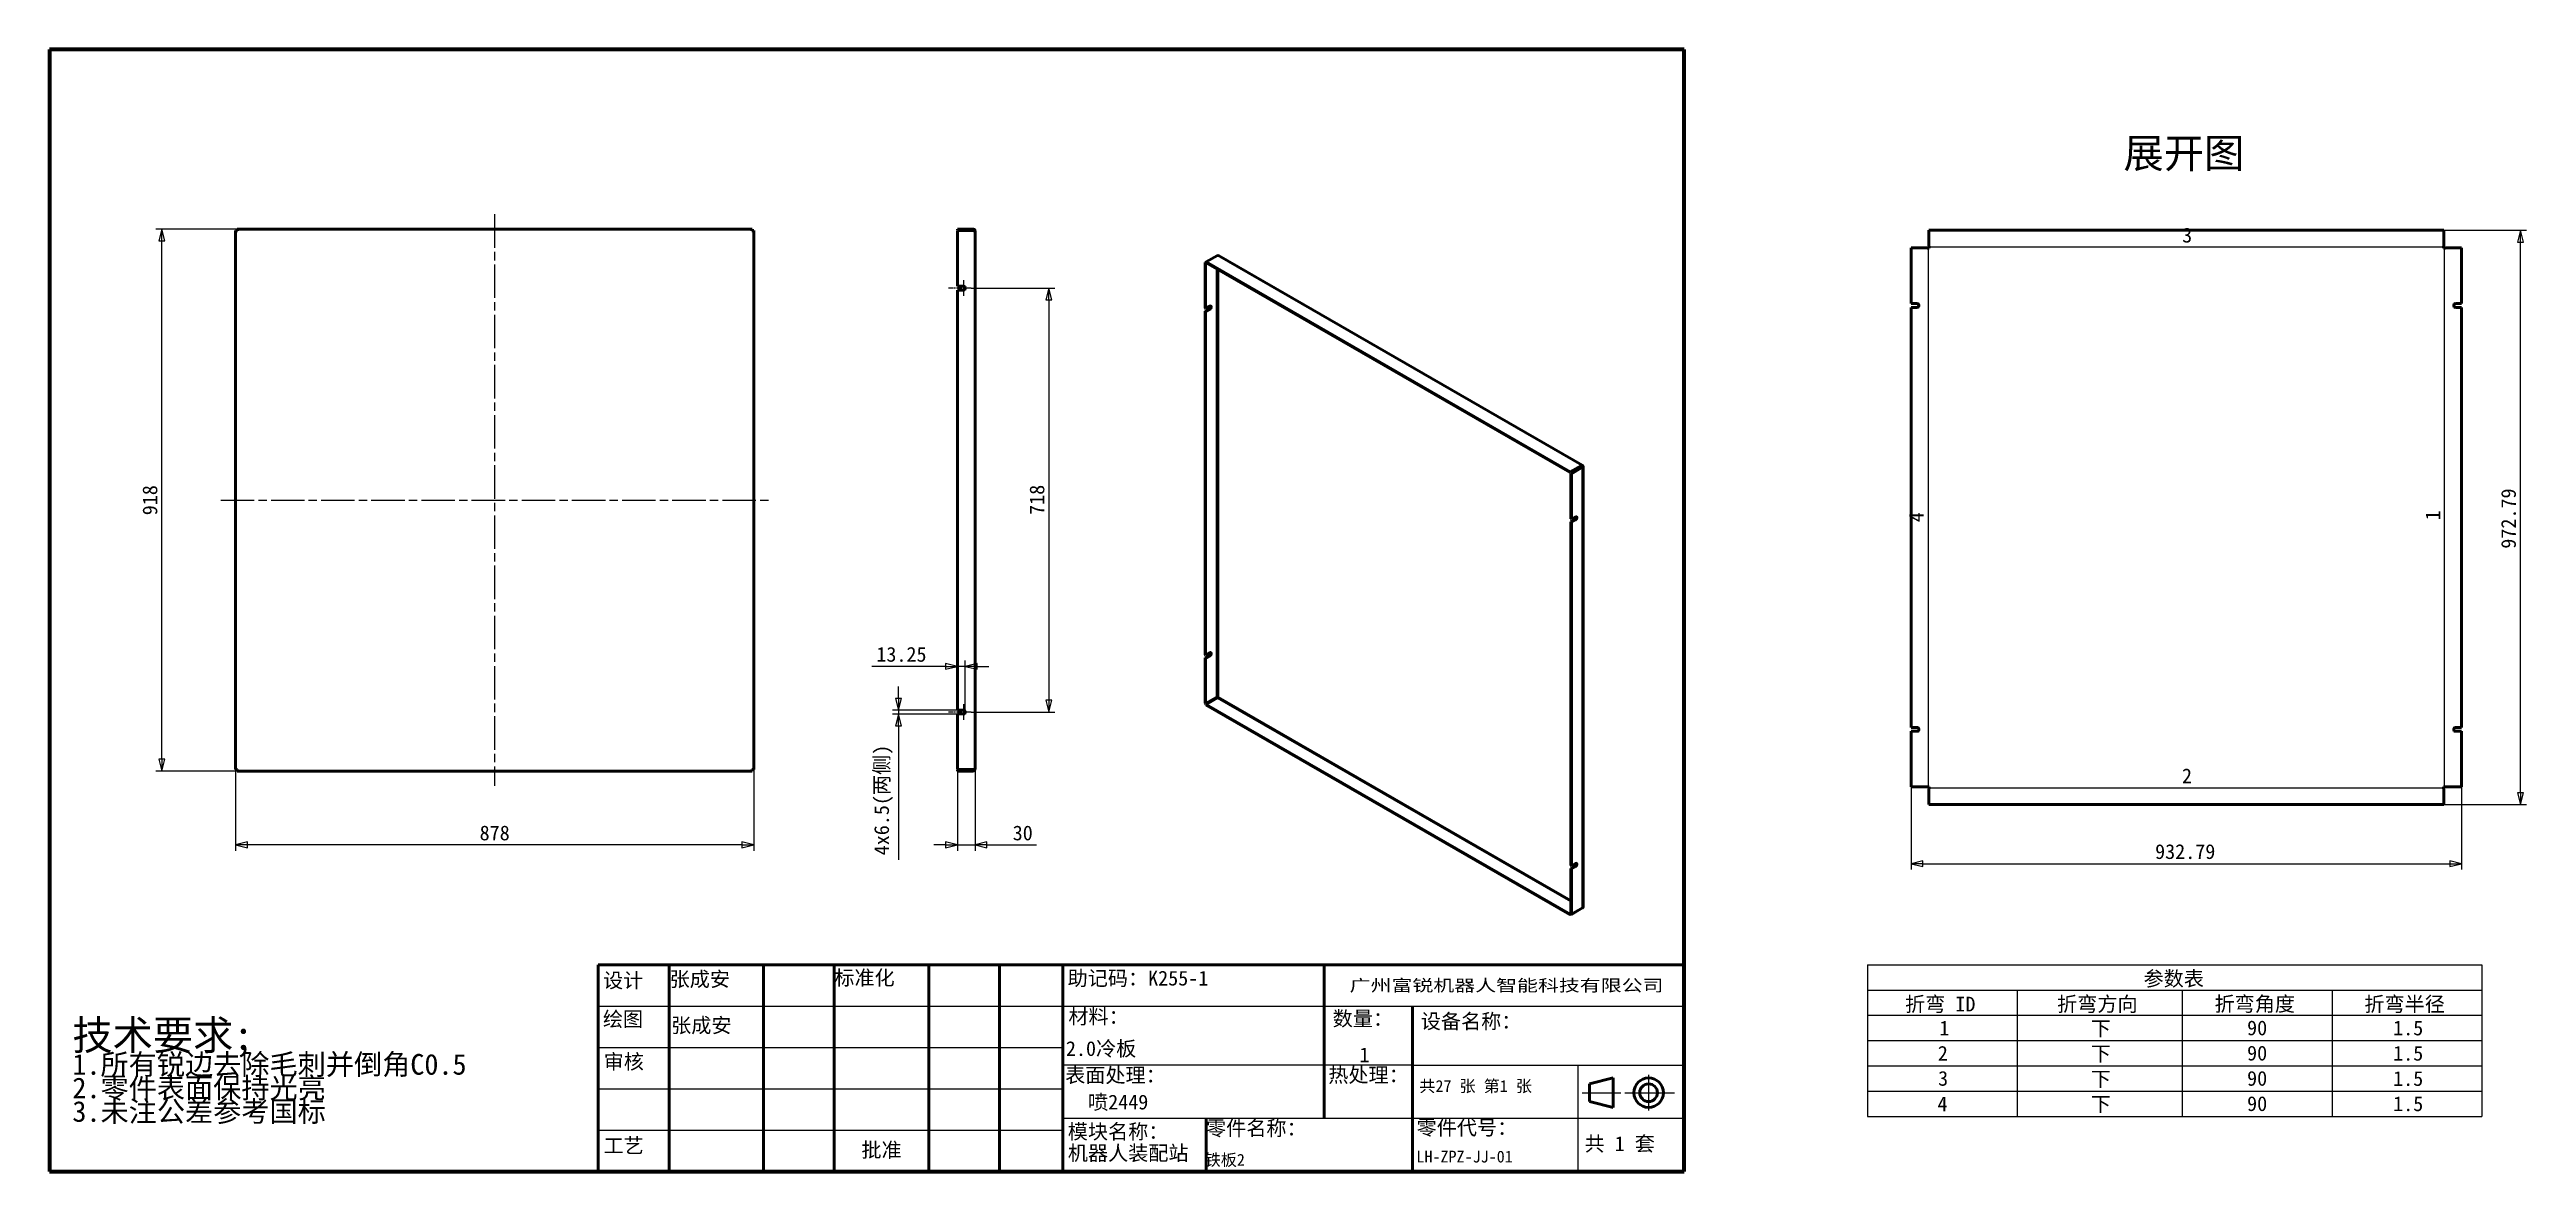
# Model space of a CAD drawing. Header units: millimetres. Extents: x 100 to 4298, y 100 to 2000.
import ezdxf
from ezdxf.enums import TextEntityAlignment as Align

# ---------------------------------------------------------------- set-up
doc = ezdxf.new("R2010")
doc.units = ezdxf.units.MM
doc.header["$LTSCALE"] = 10
doc.linetypes.add('CHAIN', pattern=[0.3543, 0.2362, -0.0295, 0.0591, -0.0295])
for name, color, linetype, lineweight in [('中心标记 (ISO)', 1, 'Continuous', 25), ('中心线 (ISO)', 1, 'Continuous', 25), ('可见 (ISO)', 7, 'Continuous', 50), ('可见窄的 (ISO)', 7, 'Continuous', 35), ('图框 (ISO)', 7, 'Continuous', 70), ('尺寸 (ISO)', 5, 'Continuous', 25), ('标题 (ISO)', 7, 'Continuous', 50), ('符号 (ISO)', 7, 'Continuous', 25)]:
    doc.layers.add(name, color=color, linetype=linetype, lineweight=lineweight)
doc.styles.add('文本样式126', font='', dxfattribs={"width": 1.3})
doc.styles.add('文本样式19', font='tahoma.ttf')
doc.styles.add('文本样式91', font='')
doc.styles.add('标签文本 (ISO)', font='')
doc.styles.add('注释文本 (ISO)', font='')
doc.styles.get('文本样式126').set_extended_font_data('FangSong')
doc.styles.get('文本样式91').set_extended_font_data('FangSong')
doc.styles.get('标签文本 (ISO)').set_extended_font_data('FangSong')
doc.styles.get('注释文本 (ISO)').set_extended_font_data('FangSong')
doc.dimstyles.new('默认 (GB)', dxfattribs={"dimscale": 10, "dimtxt": 2.5, "dimasz": 2, "dimexe": 1, "dimexo": 0, "dimgap": 0.75, "dimtad": 1, "dimtoh": 1, "dimrnd": 1e-08, "dimdsep": 46, "dimtxsty": '注释文本 (ISO)', "dimblk": 'Filled-2', "dimcen": 0.09, "dimdle": 10, "dimclrd": 256, "dimclre": 256, "dimclrt": 256, "dimaunit": 1, "dimadec": 3, "dimazin": 2, "dimtfac": 0.52, "dimtmove": 0, "dimatfit": 3, "dimldrblk": 'Filled-1', "dimfxl": 0, "dimtolj": 1, "dimlwd": -1, "dimlwe": -1, "dimarcsym": 0})

# ---------------------------------------------------------------- blocks, each defined once
blk = doc.blocks.new('图框 A3-A4')
at = {"layer": '图框 (ISO)'}
for p, q in [((287, 200), (10, 200)), ((10, 200), (10, 10)), ((287, 10), (287, 200)), ((10, 10), (287, 10))]:
    blk.add_line(p, q, dxfattribs=at)
blk = doc.blocks.new('标题栏 GB1')
at = {"layer": '标题 (ISO)'}
for p, q in [((194.57, 65.23), (194.57, 72.23)), ((194.57, 72.23), (378.57, 72.23)), ((206.57, 65.23), (206.57, 72.23)), ((222.57, 65.23), (222.57, 72.23)), ((234.57, 65.23), (234.57, 72.23)), ((250.57, 65.23), (250.57, 72.23)), ((262.57, 65.23), (262.57, 72.23)), ((273.31, 65.23), (273.31, 72.23)), ((317.57, 65.23), (317.57, 72.23)), ((378.57, 72.23), (378.57, 65.23)), ((194.57, 37.23), (194.57, 65.23)), ((206.57, 37.23), (206.57, 65.23)), ((222.57, 44.23), (222.57, 65.23)), ((234.57, 37.23), (234.57, 65.23)), ((250.57, 37.23), (250.57, 65.23)), ((262.57, 37.23), (262.57, 65.23)), ((273.31, 65.23), (273.31, 37.23)), ((317.57, 55.23), (317.57, 65.23)), ((378.57, 65.23), (378.57, 37.23)), ((317.57, 55.23), (317.57, 46.23)), ((366.57, 53.06), (362.57, 52.06)), ((362.57, 52.06), (362.57, 49.06)), ((366.57, 48.06), (366.57, 53.06)), ((297.57, 46.23), (297.57, 37.23)), ((362.57, 49.06), (366.57, 48.06)), ((222.57, 44.23), (222.57, 37.23)), ((378.57, 37.23), (194.57, 37.23))]:
    blk.add_line(p, q, dxfattribs=at)
at = {"layer": '标题 (ISO)', "lineweight": 25}
for p, q in [((194.57, 65.23), (273.31, 65.23)), ((273.31, 65.23), (378.57, 65.23)), ((194.57, 58.23), (273.31, 58.23)), ((332.57, 55.23), (273.31, 55.23)), ((332.57, 55.23), (378.57, 55.23)), ((360.57, 55.23), (360.57, 46.23)), ((194.57, 51.23), (273.31, 51.23)), ((361.32, 50.56), (367.88, 50.56)), ((368.55, 50.56), (370.07, 50.56)), ((370.07, 50.56), (376.97, 50.56)), ((372.58, 53.56), (372.58, 47.56)), ((273.31, 46.23), (378.57, 46.23)), ((360.57, 46.23), (360.57, 37.23)), ((194.57, 44.23), (273.31, 44.23))]:
    blk.add_line(p, q, dxfattribs=at)
at = {"layer": '标题 (ISO)', "lineweight": 50}
blk.add_line((332.57, 65.23), (332.57, 37.23), dxfattribs=at)
at = {"layer": '标题 (ISO)'}
for radius in [2.5, 1.5]:
    blk.add_circle((372.57, 50.56), radius, dxfattribs=at)
at = {"layer": '标题 (ISO)', "style": '文本样式126', "width": 1.3}
blk.add_text('广州富锐机器人智能科技有限公司', height=2, dxfattribs=at).set_placement((348.5, 68.73), align=Align.MIDDLE_CENTER)
at = {"layer": '标题 (ISO)', "char_height": 2.5, "style": '注释文本 (ISO)'}
for s, insert, attachment_point in [('张成安', (206.66, 71.05), 1), ('\\f仿宋|b0|i0;标准化', (234.57, 71.28), 1), ('助记码：K255-1', (274.11, 71.21), 1), ('\\f仿宋|b0|i0;设计', (195.38, 70.83), 1), ('\\f仿宋|b0|i0;绘图', (195.35, 64.28), 1), ('张成安', (206.92, 63.22), 1), ('\\f仿宋|b0|i0;材料：', (274.24, 64.72), 1), ('\\f仿宋|b0|i0;数量：', (319.04, 64.37), 1), ('\\f仿宋|b0|i0;审核', (195.48, 57.07), 1), ('\\f仿宋|b0|i0;热处理：', (318.29, 54.82), 1), ('\\f仿宋|b0|i0;零件代号：', (333.25, 45.9), 1), ('\\f仿宋|b0|i0;批准', (242.57, 40.73), 5), ('\\f仿宋|b0|i0;零件名称：', (297.57, 45.8), 1)]:
    blk.add_mtext(s, dxfattribs=dict(at, insert=insert, attachment_point=attachment_point))
at = {"layer": '标题 (ISO)', "char_height": 2.5, "attachment_point": 1, "style": '注释文本 (ISO)'}
for s, insert, line_spacing_factor in [('设备名称：\\P', (333.96, 63.91), 0.856364), ('模块名称：\\P\\fArial|b0|i0;\\H2.5000;机器人装配站', (274.14, 45.23), 0.872369)]:
    blk.add_mtext(s, dxfattribs=dict(at, insert=insert, line_spacing_factor=line_spacing_factor))
at = {"layer": '标题 (ISO)', "attachment_point": 1, "style": '注释文本 (ISO)'}
for s, insert, char_height, width in [('\\f仿宋|b0|i0;表面处理：', (273.7, 54.78), 2.5, 18.7135), ('\\f仿宋|b0|i0;\\H2.0000;共27 张 第1 张', (333.72, 52.69), 2, 27.2374), ('\\f仿宋|b0|i0;工艺', (195.45, 42.85), 2.5, 7.4854), ('  共 1 套', (358.32, 43.18), 2.5, 17.7919)]:
    blk.add_mtext(s, dxfattribs=dict(at, insert=insert, char_height=char_height, width=width))
at = {"layer": '标题 (ISO)'}
for tag, p, height, style in [('材料_001', (273.82, 56.78), 2.5, '注释文本 (ISO)'), ('零件代号_001', (297.34, 38.19), 2, '文本样式91'), ('描述_001', (333.22, 38.74), 2, '文本样式91')]:
    blk.add_attdef(tag, p, '', height=height, dxfattribs=dict(at, style=style))
at = {"layer": '标题 (ISO)', "style": '文本样式91'}
blk.add_attdef('热处理', text='', height=2, dxfattribs=at).set_placement((318.2, 50.63), align=Align.TOP_LEFT)
at = {"layer": '标题 (ISO)', "style": '文本样式19'}
for tag, p in [('工程核准人', (256.57, 40.73)), ('工程批准日期', (267.94, 40.73))]:
    blk.add_attdef(tag, text='', height=1, dxfattribs=at).set_placement(p, align=Align.MIDDLE_CENTER)
blk = doc.blocks.new('Filled-2')
at = {"color": 0}
for p, q in [((0, 0), (-1, 0.25)), ((-1, 0.25), (-1, -0.25)), ((-1, 0), (0, 0)), ((-1, -0.25), (0, 0))]:
    blk.add_line(p, q, dxfattribs=at)
at = {"color": 0, "flags": 128}
blk.add_lwpolyline([(-1, -0.25), (0, 0)], dxfattribs=at)
at = {"color": 0}
blk.add_solid([(-1, -0.25), (0, 0), (-1, 0.25), (-1, -0.25)], dxfattribs=at)
blk = doc.blocks.new('*D8')
at = {"layer": 'Defpoints', "color": 0}
for p in [(1638.7, 780.5), (1668.7, 781), (1638.7, 653)]:
    blk.add_point(p, dxfattribs=at)
at = {"layer": '尺寸 (ISO)'}
for p, q in [((1638.7, 780.5), (1638.7, 643)), ((1668.7, 781), (1668.7, 643)), ((1618.7, 653), (1598.7, 653)), ((1638.7, 653), (1668.7, 653)), ((1688.7, 653), (1772.4, 653))]:
    blk.add_line(p, q, dxfattribs=at)
at = {"layer": '尺寸 (ISO)', "xscale": 20, "yscale": 20, "zscale": 20}
blk.add_blockref('Filled-2', (1638.7, 653), dxfattribs=at)
at = {"layer": '尺寸 (ISO)', "xscale": 20, "yscale": 20, "zscale": 20, "rotation": 180}
blk.add_blockref('Filled-2', (1668.7, 653), dxfattribs=at)
at = {"layer": '尺寸 (ISO)', "insert": (1732.3, 685.8), "char_height": 25, "attachment_point": 1, "style": '注释文本 (ISO)'}
blk.add_mtext('\\A1;30', dxfattribs=at)
blk = doc.blocks.new('Filled-1')
at = {"color": 0}
for p, q in [((0, 0), (-1, 0.125)), ((-1, 0.125), (-1, -0.125)), ((-1, 0), (0, 0)), ((-1, -0.125), (0, 0))]:
    blk.add_line(p, q, dxfattribs=at)
at = {"color": 0, "flags": 128}
blk.add_lwpolyline([(-1, -0.125), (0, 0)], dxfattribs=at)
at = {"color": 0}
blk.add_solid([(-1, -0.125), (0, 0), (-1, 0.125), (-1, -0.125)], dxfattribs=at)
blk = doc.blocks.new('*D9')
at = {"layer": 'Defpoints', "color": 0}
for p in [(415.4, 781), (1293.4, 781), (415.4, 653)]:
    blk.add_point(p, dxfattribs=at)
at = {"layer": '尺寸 (ISO)'}
for p, q in [((415.4, 781), (415.4, 643)), ((1293.4, 781), (1293.4, 643)), ((1273.4, 653), (435.4, 653))]:
    blk.add_line(p, q, dxfattribs=at)
at = {"layer": '尺寸 (ISO)', "xscale": 20, "yscale": 20, "zscale": 20, "rotation": 180}
blk.add_blockref('Filled-2', (415.4, 653), dxfattribs=at)
at = {"layer": '尺寸 (ISO)', "xscale": 20, "yscale": 20, "zscale": 20}
blk.add_blockref('Filled-2', (1293.4, 653), dxfattribs=at)
at = {"layer": '尺寸 (ISO)', "insert": (828.9, 685.8), "char_height": 25, "attachment_point": 1, "style": '注释文本 (ISO)'}
blk.add_mtext('\\A1;878', dxfattribs=at)
blk = doc.blocks.new('*D10')
at = {"layer": 'Defpoints', "color": 0}
for p in [(290.4, 1696), (418.4, 1696), (418.4, 778)]:
    blk.add_point(p, dxfattribs=at)
at = {"layer": '尺寸 (ISO)'}
for p, q in [((418.4, 1696), (280.4, 1696)), ((290.4, 798), (290.4, 1676)), ((418.4, 778), (280.4, 778))]:
    blk.add_line(p, q, dxfattribs=at)
at = {"layer": '尺寸 (ISO)', "xscale": 20, "yscale": 20, "zscale": 20}
for p, rotation in [((290.4, 1696), 90), ((290.4, 778), 270)]:
    blk.add_blockref('Filled-2', p, dxfattribs=dict(at, rotation=rotation))
at = {"layer": '尺寸 (ISO)', "insert": (257.6, 1211.3), "char_height": 25, "attachment_point": 1, "rotation": 90, "style": '注释文本 (ISO)'}
blk.add_mtext('\\A1;918', dxfattribs=at)
blk = doc.blocks.new('*D11')
at = {"layer": 'Defpoints', "color": 0}
for p in [(1661.9, 1596), (1661.9, 878), (1793.7, 878)]:
    blk.add_point(p, dxfattribs=at)
at = {"layer": '尺寸 (ISO)'}
for p, q in [((1661.9, 1596), (1803.7, 1596)), ((1793.7, 1576), (1793.7, 898)), ((1661.9, 878), (1803.7, 878))]:
    blk.add_line(p, q, dxfattribs=at)
at = {"layer": '尺寸 (ISO)', "xscale": 20, "yscale": 20, "zscale": 20}
for p, rotation in [((1793.7, 1596), 90), ((1793.7, 878), 270)]:
    blk.add_blockref('Filled-2', p, dxfattribs=dict(at, rotation=rotation))
at = {"layer": '尺寸 (ISO)', "insert": (1760.9, 1211.9), "char_height": 25, "attachment_point": 1, "rotation": 90, "style": '注释文本 (ISO)'}
blk.add_mtext('\\A1;718', dxfattribs=at)
blk = doc.blocks.new('加工')
at = {"layer": '符号 (ISO)', "insert": (-36.68, 11.05), "char_height": 2.5, "width": 80.4946, "attachment_point": 1, "line_spacing_factor": 0.683636, "style": '注释文本 (ISO)'}
blk.add_mtext('{\\H2x;技术要求;\\P\\H0.7x;1.所有锐边去除毛刺并倒角C0.5\\H2.125x; \\H0.47059x;\\P2.零件表面保持光亮\\H1.8404x; \\H0.54337x;\\P3.未注公差参考国标\\H1.8095x; }', dxfattribs=at)
blk = doc.blocks.new('*D12')
at = {"layer": 'Defpoints', "color": 0}
for p in [(1538.7, 874.7), (1638.7, 881.2), (1638.7, 874.7)]:
    blk.add_point(p, dxfattribs=at)
at = {"layer": '尺寸 (ISO)'}
for p, q in [((1538.7, 901.2), (1538.7, 921.2)), ((1638.7, 881.2), (1528.7, 881.2)), ((1638.7, 874.7), (1528.7, 874.7)), ((1538.7, 881.2), (1538.7, 874.7)), ((1538.7, 854.7), (1538.7, 627.9))]:
    blk.add_line(p, q, dxfattribs=at)
at = {"layer": '尺寸 (ISO)', "xscale": 20, "yscale": 20, "zscale": 20}
for p, rotation in [((1538.7, 881.2), 270), ((1538.7, 874.7), 90)]:
    blk.add_blockref('Filled-2', p, dxfattribs=dict(at, rotation=rotation))
at = {"layer": '尺寸 (ISO)', "insert": (1497.6, 635.4), "char_height": 25, "attachment_point": 1, "rotation": 90, "style": '注释文本 (ISO)'}
blk.add_mtext('\\A1;4x6.5(两侧)', dxfattribs=at)
blk = doc.blocks.new('*D13')
at = {"layer": 'Defpoints', "color": 0}
for p in [(1651.9, 955.4), (1638.7, 907.4), (1651.9, 878)]:
    blk.add_point(p, dxfattribs=at)
at = {"layer": '尺寸 (ISO)'}
for p, q in [((1618.7, 955.4), (1493.7, 955.4)), ((1651.9, 955.4), (1638.7, 955.4)), ((1651.9, 878), (1651.9, 965.4)), ((1671.9, 955.4), (1691.9, 955.4))]:
    blk.add_line(p, q, dxfattribs=at)
at = {"layer": '尺寸 (ISO)', "xscale": 20, "yscale": 20, "zscale": 20}
blk.add_blockref('Filled-2', (1638.7, 955.4), dxfattribs=at)
at = {"layer": '尺寸 (ISO)', "xscale": 20, "yscale": 20, "zscale": 20, "rotation": 180}
blk.add_blockref('Filled-2', (1651.9, 955.4), dxfattribs=at)
at = {"layer": '尺寸 (ISO)', "insert": (1501.2, 988.3), "char_height": 25, "attachment_point": 1, "style": '注释文本 (ISO)'}
blk.add_mtext('\\A1;13.25', dxfattribs=at)
blk = doc.blocks.new('*D14')
at = {"layer": 'Defpoints', "color": 0}
for p in [(3255, 751.2), (4187.8, 751.2), (4187.8, 621.2)]:
    blk.add_point(p, dxfattribs=at)
at = {"layer": '尺寸 (ISO)'}
for p, q in [((3255, 751.2), (3255, 611.2)), ((4187.8, 751.2), (4187.8, 611.2)), ((3275, 621.2), (4167.8, 621.2))]:
    blk.add_line(p, q, dxfattribs=at)
at = {"layer": '尺寸 (ISO)', "xscale": 20, "yscale": 20, "zscale": 20, "rotation": 180}
blk.add_blockref('Filled-2', (3255, 621.2), dxfattribs=at)
at = {"layer": '尺寸 (ISO)', "xscale": 20, "yscale": 20, "zscale": 20}
blk.add_blockref('Filled-2', (4187.8, 621.2), dxfattribs=at)
at = {"layer": '尺寸 (ISO)', "insert": (3668.4, 654.2), "char_height": 25, "attachment_point": 1, "style": '注释文本 (ISO)'}
blk.add_mtext('\\A1;932.79', dxfattribs=at)
blk = doc.blocks.new('*D15')
at = {"layer": 'Defpoints', "color": 0}
for p in [(4157.8, 1694), (4287.8, 1694), (4157.8, 721.2)]:
    blk.add_point(p, dxfattribs=at)
at = {"layer": '尺寸 (ISO)'}
for p, q in [((4157.8, 1694), (4297.8, 1694)), ((4287.8, 741.2), (4287.8, 1674)), ((4157.8, 721.2), (4297.8, 721.2))]:
    blk.add_line(p, q, dxfattribs=at)
at = {"layer": '尺寸 (ISO)', "xscale": 20, "yscale": 20, "zscale": 20}
for p, rotation in [((4287.8, 1694), 90), ((4287.8, 721.2), 270)]:
    blk.add_blockref('Filled-2', p, dxfattribs=dict(at, rotation=rotation))
at = {"layer": '尺寸 (ISO)', "insert": (4254.8, 1154.7), "char_height": 25, "attachment_point": 1, "rotation": 90, "style": '注释文本 (ISO)'}
blk.add_mtext('\\A1;972.79', dxfattribs=at)
blk = doc.blocks.new('表格1')
at = {"layer": '符号 (ISO)'}
for p, q in [((318.07, 45), (422.24, 45)), ((318.07, 45), (318.07, 40.72)), ((422.24, 45), (422.24, 40.72)), ((318.07, 40.72), (422.24, 40.72)), ((318.07, 40.72), (318.07, 36.44)), ((343.47, 40.72), (343.47, 36.44)), ((371.44, 40.72), (371.44, 36.44)), ((396.84, 40.72), (396.84, 36.44)), ((422.24, 40.72), (422.24, 36.44)), ((318.07, 36.44), (422.24, 36.44)), ((318.07, 36.44), (318.07, 19.33)), ((343.47, 36.44), (343.47, 19.33)), ((371.44, 36.44), (371.44, 19.33)), ((396.84, 36.44), (396.84, 19.33)), ((422.24, 36.44), (422.24, 19.33)), ((318.07, 32.16), (422.24, 32.16)), ((318.07, 27.89), (422.24, 27.89)), ((318.07, 23.61), (422.24, 23.61)), ((318.07, 19.33), (422.24, 19.33))]:
    blk.add_line(p, q, dxfattribs=at)
at = {"layer": '符号 (ISO)', "char_height": 2.5, "attachment_point": 7, "style": '注释文本 (ISO)'}
for s, insert in [('参数表', (364.88, 41.12)), ('折弯 ID', (324.47, 36.82)), ('折弯方向', (350.23, 36.82)), ('折弯角度', (376.91, 36.82)), ('折弯半径', (402.31, 36.82)), ('1', (330.28, 33.03)), ('下', (355.94, 32.71)), ('90', (382.43, 33.02)), ('1.5', (407.18, 33.01)), ('2', (330.02, 28.76)), ('下', (355.94, 28.43)), ('90', (382.43, 28.75)), ('1.5', (407.18, 28.73)), ('3', (330.06, 24.47)), ('下', (355.94, 24.15)), ('90', (382.43, 24.47)), ('1.5', (407.18, 24.45)), ('4', (329.96, 20.2)), ('下', (355.94, 19.87)), ('90', (382.43, 20.19)), ('1.5', (407.18, 20.17))]:
    blk.add_mtext(s, dxfattribs=dict(at, insert=insert))
blk = doc.blocks.new('2dTransSymbol1')
at = {"layer": '符号 (ISO)', "insert": (415.16, 120.28), "char_height": 2.5, "attachment_point": 7, "rotation": 90, "style": '注释文本 (ISO)'}
blk.add_mtext('1', dxfattribs=at)
blk = doc.blocks.new('2dTransSymbol2')
at = {"layer": '符号 (ISO)', "insert": (371.39, 75.74), "char_height": 2.5, "attachment_point": 7, "style": '注释文本 (ISO)'}
blk.add_mtext('2', dxfattribs=at)
blk = doc.blocks.new('2dTransSymbol3')
at = {"layer": '符号 (ISO)', "insert": (371.42, 167.28), "char_height": 2.5, "attachment_point": 7, "style": '注释文本 (ISO)'}
blk.add_mtext('3', dxfattribs=at)
blk = doc.blocks.new('2dTransSymbol4')
at = {"layer": '符号 (ISO)', "insert": (327.62, 119.96), "char_height": 2.5, "attachment_point": 7, "rotation": 90, "style": '注释文本 (ISO)'}
blk.add_mtext('4', dxfattribs=at)

msp = doc.modelspace()

# ---------------------------------------------------------------- linework, layer by layer
at = {"layer": '中心标记 (ISO)', "linetype": 'CHAIN', "ltscale": 4.250268}
for p, q in [((1661.91, 1595.969), (1623.66, 1595.969)), ((1661.91, 877.969), (1623.66, 877.969))]:
    msp.add_line(p, q, dxfattribs=at)
at = {"layer": '中心标记 (ISO)', "linetype": 'CHAIN', "ltscale": 2.9446}
for p, q in [((1648.66, 1609.219), (1648.66, 1582.719)), ((1648.66, 891.219), (1648.66, 864.719))]:
    msp.add_line(p, q, dxfattribs=at)
at = {"layer": '中心线 (ISO)', "linetype": 'CHAIN', "ltscale": 23.990969}
for p, q in [((854.351, 1720.969), (854.351, 752.969)), ((390.351, 1236.969), (1318.351, 1236.969))]:
    msp.add_line(p, q, dxfattribs=at)
at = {"layer": '中心线 (ISO)'}
for p, q in [((3283.664, 1663.628), (3283.664, 751.628)), ((4157.361, 1665.324), (3285.361, 1665.324)), ((4159.057, 751.628), (4159.057, 1663.628)), ((3285.361, 749.932), (4157.361, 749.932))]:
    msp.add_line(p, q, dxfattribs=at)
at = {"layer": '可见 (ISO)'}
for p, q in [((416.851, 1693.409), (415.351, 1693.409)), ((415.351, 1693.409), (415.351, 1692.969)), ((418.351, 1692.969), (415.351, 1692.969)), ((415.351, 780.969), (415.351, 1692.969)), ((416.851, 1692.969), (416.851, 1693.409)), ((418.351, 1695.969), (417.912, 1695.969)), ((417.912, 1694.469), (417.912, 1695.969)), ((418.351, 1694.469), (417.912, 1694.469)), ((418.351, 1695.969), (418.351, 1692.969)), ((418.351, 1695.969), (1290.351, 1695.969)), ((1290.351, 1692.969), (1290.351, 1695.969)), ((1290.79, 1695.969), (1290.351, 1695.969)), ((1290.351, 1694.469), (1290.79, 1694.469)), ((1293.351, 1692.969), (1290.351, 1692.969)), ((1290.79, 1694.469), (1290.79, 1695.969)), ((1291.851, 1692.969), (1291.851, 1693.409)), ((1291.851, 1693.409), (1293.351, 1693.409)), ((1293.351, 1692.969), (1293.351, 1693.409)), ((1293.351, 1692.969), (1293.351, 780.969)), ((1665.66, 1695.969), (1638.66, 1695.969)), ((1638.66, 1694.469), (1638.66, 1695.969)), ((1665.66, 1694.469), (1638.66, 1694.469)), ((1638.66, 1599.219), (1638.66, 1693.409)), ((1638.66, 1693.409), (1665.66, 1693.409)), ((1665.66, 1694.469), (1665.66, 1695.969)), ((1665.66, 1693.409), (1665.66, 1692.969)), ((1668.66, 1692.969), (1665.66, 1692.969)), ((1668.66, 1692.969), (1668.66, 780.969)), ((3284.922, 1694.021), (4157.8, 1694.021)), ((3284.922, 1667.021), (3284.922, 1694.021)), ((4157.8, 1694.021), (4157.8, 1667.021)), ((2060.079, 1640.225), (2058.268, 1639.183)), ((2058.268, 1639.183), (2058.268, 1562.178)), ((2059.329, 1638.572), (2058.268, 1639.183)), ((2060.082, 1639.005), (2059.329, 1638.572)), ((2059.329, 1638.572), (2059.329, 1561.568)), ((2060.079, 1640.233), (2079.171, 1651.228)), ((2677.297, 1284.801), (2060.079, 1640.233)), ((2060.079, 1639.007), (2060.079, 1640.233)), ((2677.297, 1283.575), (2060.079, 1639.007)), ((2079.171, 1651.228), (2079.481, 1651.049)), ((2080.978, 1651.196), (2697.576, 1296.121)), ((3254.968, 1569.878), (3254.968, 1664.067)), ((3254.968, 1664.067), (3281.968, 1664.067)), ((3281.968, 1664.067), (3281.968, 1663.628)), ((3281.968, 1663.628), (3285.361, 1663.628)), ((3285.361, 1667.021), (3284.922, 1667.021)), ((3285.361, 1663.628), (3285.361, 1667.021)), ((4157.8, 1667.021), (4157.361, 1667.021)), ((4157.361, 1667.021), (4157.361, 1663.628)), ((4157.361, 1663.628), (4160.754, 1663.628)), ((4160.754, 1663.628), (4160.754, 1664.067)), ((4160.754, 1664.067), (4187.754, 1664.067)), ((4187.754, 1664.067), (4187.754, 1569.878)), ((1638.66, 1599.219), (1648.66, 1599.219)), ((1648.66, 1592.719), (1638.66, 1592.719)), ((1638.66, 881.219), (1638.66, 1592.719)), ((2058.268, 1562.178), (2059.329, 1561.568)), ((2058.268, 1556.864), (2065.339, 1560.936)), ((2059.329, 1556.253), (2058.268, 1556.864)), ((2058.268, 1556.864), (2058.268, 975.18)), ((2059.329, 1561.568), (2066.4, 1565.64)), ((2066.4, 1560.325), (2059.329, 1556.253)), ((2059.329, 1556.253), (2059.329, 974.569)), ((3254.968, 1569.878), (3264.968, 1569.878)), ((3264.968, 1563.378), (3254.968, 1563.378)), ((3254.968, 851.878), (3254.968, 1563.378)), ((4177.754, 1569.878), (4187.754, 1569.878)), ((4187.754, 1563.378), (4177.754, 1563.378)), ((4187.754, 1563.378), (4187.754, 851.878)), ((2696.389, 1295.795), (2677.297, 1284.801)), ((2696.389, 1294.569), (2677.297, 1283.575)), ((2677.297, 1283.575), (2677.297, 1284.801)), ((2697.139, 1293.27), (2678.047, 1282.276)), ((2678.047, 1205.271), (2678.047, 1282.276)), ((2678.047, 1282.276), (2679.108, 1281.665)), ((2679.108, 1281.665), (2698.2, 1292.659)), ((2679.108, 1204.661), (2679.108, 1281.665)), ((2696.078, 1295.974), (2696.389, 1295.795)), ((2696.389, 1294.569), (2696.389, 1295.795)), ((2697.139, 1294.132), (2698.2, 1294.743)), ((2697.139, 1293.27), (2698.2, 1292.659)), ((2698.2, 1292.659), (2698.2, 1292.3)), ((2699.078, 1293.521), (2699.078, 547.918)), ((2678.047, 1205.271), (2679.108, 1204.661)), ((2678.047, 1199.957), (2685.118, 1204.029)), ((2679.108, 1199.346), (2678.047, 1199.957)), ((2678.047, 618.272), (2678.047, 1199.957)), ((2679.108, 1204.661), (2686.179, 1208.732)), ((2686.179, 1203.418), (2679.108, 1199.346)), ((2679.108, 617.662), (2679.108, 1199.346)), ((2058.268, 975.18), (2059.329, 974.569)), ((2058.268, 969.865), (2065.339, 973.937)), ((2059.329, 969.255), (2058.268, 969.865)), ((2058.268, 969.865), (2058.268, 892.861)), ((2059.329, 974.569), (2066.4, 978.641)), ((2066.4, 973.327), (2059.329, 969.255)), ((2059.329, 969.255), (2059.329, 892.25)), ((2059.329, 892.25), (2058.268, 892.861)), ((2078.421, 903.245), (2059.329, 892.25)), ((2079.171, 901.946), (2060.079, 890.951)), ((2060.079, 890.951), (2677.297, 535.519)), ((2060.079, 890.951), (2060.079, 889.725)), ((2060.079, 889.725), (2677.297, 534.293)), ((2078.421, 903.604), (2078.421, 903.245)), ((2079.481, 901.767), (2079.171, 901.946)), ((1638.66, 881.219), (1648.66, 881.219)), ((1648.66, 874.719), (1638.66, 874.719)), ((1638.66, 780.53), (1638.66, 874.719)), ((3254.968, 851.878), (3264.968, 851.878)), ((3264.968, 845.378), (3254.968, 845.378)), ((3254.968, 751.189), (3254.968, 845.378)), ((4177.754, 851.878), (4187.754, 851.878)), ((4187.754, 845.378), (4177.754, 845.378)), ((4187.754, 845.378), (4187.754, 751.189)), ((415.351, 780.969), (418.351, 780.969)), ((415.351, 780.969), (415.351, 780.53)), ((416.851, 780.53), (415.351, 780.53)), ((416.851, 780.969), (416.851, 780.53)), ((418.351, 779.469), (417.912, 779.469)), ((417.912, 779.469), (417.912, 777.969)), ((417.912, 777.969), (418.351, 777.969)), ((418.351, 780.969), (418.351, 777.969)), ((1290.351, 777.969), (418.351, 777.969)), ((1290.351, 777.969), (1290.351, 780.969)), ((1290.351, 780.969), (1293.351, 780.969)), ((1290.351, 779.469), (1290.79, 779.469)), ((1290.351, 777.969), (1290.79, 777.969)), ((1290.79, 779.469), (1290.79, 777.969)), ((1291.851, 780.969), (1291.851, 780.53)), ((1291.851, 780.53), (1293.351, 780.53)), ((1293.351, 780.53), (1293.351, 780.969)), ((1665.66, 780.53), (1638.66, 780.53)), ((1665.66, 779.469), (1638.66, 779.469)), ((1638.66, 779.469), (1638.66, 777.969)), ((1638.66, 777.969), (1665.66, 777.969)), ((1665.66, 780.969), (1668.66, 780.969)), ((1665.66, 780.969), (1665.66, 780.53)), ((1665.66, 779.469), (1665.66, 777.969)), ((3281.968, 751.189), (3254.968, 751.189)), ((3285.361, 751.628), (3281.968, 751.628)), ((3281.968, 751.628), (3281.968, 751.189)), ((3284.922, 721.235), (3284.922, 748.235)), ((3284.922, 748.235), (3285.361, 748.235)), ((4157.8, 721.235), (3284.922, 721.235)), ((3285.361, 748.235), (3285.361, 751.628)), ((4157.361, 751.628), (4157.361, 748.235)), ((4160.754, 751.628), (4157.361, 751.628)), ((4157.361, 748.235), (4157.8, 748.235)), ((4157.8, 748.235), (4157.8, 721.235)), ((4160.754, 751.189), (4160.754, 751.628)), ((4187.754, 751.189), (4160.754, 751.189)), ((2678.047, 618.272), (2679.108, 617.662)), ((2678.047, 612.958), (2685.118, 617.03)), ((2679.108, 612.348), (2678.047, 612.958)), ((2678.047, 535.954), (2678.047, 612.958)), ((2679.108, 617.662), (2686.179, 621.734)), ((2686.179, 616.42), (2679.108, 612.348)), ((2679.108, 535.343), (2679.108, 612.348)), ((2698.2, 546.338), (2679.108, 535.343)), ((2698.2, 546.697), (2698.2, 546.338)), ((2677.297, 534.293), (2696.389, 545.287)), ((2678.05, 535.953), (2677.297, 535.519)), ((2677.297, 535.519), (2677.297, 534.293)), ((2678.047, 535.954), (2679.108, 535.343)), ((2696.389, 545.295), (2696.389, 545.287))]:
    msp.add_line(p, q, dxfattribs=at)
for centre, radius, start, end in [((1665.66, 1692.969), 3, 0, 90), ((1665.66, 1692.969), 1.5, 0, 90), ((1648.66, 1595.969), 3.25, 270, 90), ((3264.968, 1566.628), 3.25, 270, 90), ((4177.754, 1566.628), 3.25, 90, 270), ((1648.66, 877.969), 3.25, 270, 90), ((3264.968, 848.628), 3.25, 270, 90), ((4177.754, 848.628), 3.25, 90, 270), ((1665.66, 780.969), 3, 270, 0), ((1665.66, 780.969), 1.5, 270, 0)]:
    msp.add_arc(centre, radius, start, end, dxfattribs=at)
for centre, major_axis, ratio, start_param, end_param in [((2079.481, 1648.596), (1.497, 2.6), 0.57809312, 0, 0.78346445), ((2065.339, 1563.593), (1.622, 2.816), 0.57809312, 3.92505711, 5.95140398), ((2066.4, 1562.982), (1.622, 2.816), 0.57809312, 3.92505711, 7.06664976), ((2696.078, 1293.521), (1.497, 2.6), 0.57809312, 5.49585344, 7.06664976), ((2696.078, 1293.521), (0.749, 1.3), 0.57809312, 5.49585344, 6.7693984), ((2696.078, 1293.521), (1.5, 0), 0.5758617, 5.79622571, 7.06858347), ((2696.078, 1293.521), (3, 0), 0.5758617, 5.49778714, 7.06858347), ((2685.118, 1206.686), (1.622, 2.816), 0.57809312, 3.92505711, 5.95140398), ((2686.179, 1206.075), (1.622, 2.816), 0.57809312, 3.92505711, 7.06664976), ((2065.339, 976.594), (1.622, 2.816), 0.57809312, 3.92505711, 5.95140398), ((2066.4, 975.984), (1.622, 2.816), 0.57809312, 3.92505711, 7.06664976), ((2079.481, 902.993), (-1.5, 0), 0.5758617, 3.92699082, 5.49778714), ((2079.481, 902.993), (-0.749, -1.3), 0.57809312, 0.78346445, 2.35426078), ((2685.118, 619.687), (1.622, 2.816), 0.57809312, 3.92505711, 5.95140398), ((2686.179, 619.077), (1.622, 2.816), 0.57809312, 3.92505711, 7.06664976), ((2696.078, 547.918), (3, 0), 0.5758617, 5.49778714, 6.28318531)]:
    msp.add_ellipse(centre, major_axis=major_axis, ratio=ratio, start_param=start_param, end_param=end_param, dxfattribs=at)
at = {"layer": '可见窄的 (ISO)'}
for p, q in [((2696.078, 1295.974), (2079.481, 1651.049)), ((2078.421, 903.604), (2078.421, 1628.445)), ((2080.542, 1627.223), (2080.542, 903.604)), ((2065.339, 1560.936), (2066.4, 1560.325)), ((2697.139, 1294.132), (2696.385, 1294.566)), ((2697.139, 1293.27), (2697.139, 1294.132)), ((2698.2, 546.697), (2698.2, 1292.3)), ((2685.118, 1204.029), (2686.179, 1203.418)), ((2065.339, 973.937), (2066.4, 973.327)), ((2678.047, 557.076), (2079.481, 901.767)), ((2080.542, 903.604), (2678.047, 559.524)), ((2685.118, 617.03), (2686.179, 616.42))]:
    msp.add_line(p, q, dxfattribs=at)

# ---------------------------------------------------------------- block references
at = {"xscale": 10, "yscale": 10, "zscale": 10}
for name, p in [('图框 A3-A4', (0, 0)), ('表格1', (0, 0)), ('加工', (505.53, 245.34))]:
    msp.add_blockref(name, p, dxfattribs=at)
msp.add_blockref('标题栏 GB1', (-915.711, -272.252), dxfattribs=at).add_auto_attribs({'零件代号_001': '铁板2', '描述_001': 'LH-ZPZ-JJ-01', '材料_001': '2.0冷板'})
at = {"layer": '符号 (ISO)', "xscale": 10, "yscale": 10, "zscale": 10}
for name in ['2dTransSymbol3', '2dTransSymbol1', '2dTransSymbol4', '2dTransSymbol2']:
    msp.add_blockref(name, (0, 0), dxfattribs=at)

# ---------------------------------------------------------------- texts
at = {"layer": '符号 (ISO)'}
for s, insert, char_height, attachment_point, style in [('展开图', (3614.84, 1793.858), 50, 7, '标签文本 (ISO)'), ('{1}', (2320, 310), 25, 1, '注释文本 (ISO)')]:
    msp.add_mtext(s, dxfattribs=dict(at, insert=insert, char_height=char_height, attachment_point=attachment_point, style=style))
at = {"layer": '符号 (ISO)', "insert": (1860, 230), "char_height": 25, "width": 130, "attachment_point": 1, "style": '注释文本 (ISO)'}
msp.add_mtext('{喷2449}', dxfattribs=at)

# ---------------------------------------------------------------- dimensions: what is measured, and where the dimension line sits
at = {"layer": '尺寸 (ISO)'}
for base, p1, p2, angle, override, picture, middle in [((290.351, 1695.969), (418.351, 777.969), (418.351, 1695.969), 90, {"dimtoh": 0, "dimdec": 2, "dimtp": 0, "dimtm": 0, "dimtdec": 2, "dimtofl": 0, "dimatfit": 1}, '*D10', (290.351, 1236.844)), ((4287.754, 1694.021), (4157.8, 721.235), (4157.8, 1694.021), 90, {"dimtoh": 0, "dimdec": 2, "dimtp": 0, "dimtm": 0, "dimtdec": 2, "dimtofl": 0, "dimatfit": 1}, '*D15', (4287.754, 1207.728)), ((1793.66, 877.969), (1661.91, 1595.969), (1661.91, 877.969), 90, {"dimtoh": 0, "dimdec": 2, "dimtp": 0, "dimtm": 0, "dimtdec": 2, "dimtofl": 0, "dimatfit": 1}, '*D11', (1793.66, 1237.094)), ((415.351, 652.969), (1293.351, 780.969), (415.351, 780.969), 180, {"dimtoh": 0, "dimdec": 2, "dimtp": 0, "dimtm": 0, "dimtdec": 2, "dimtofl": 0, "dimatfit": 1}, '*D9', (854.476, 652.969)), ((1638.66, 652.969), (1668.66, 780.969), (1638.66, 780.53), 180, {"dimtoh": 0, "dimdec": 2, "dimtp": 0, "dimtm": 0, "dimtdec": 2, "dimtofl": 1, "dimatfit": 1}, '*D8', (1748.611, 652.969))]:
    dim = msp.add_linear_dim(base=base, p1=p1, p2=p2, angle=angle, dimstyle='默认 (GB)', override=override, dxfattribs=at)
    dim.commit()
    dim.dimension.update_dxf_attribs({"geometry": picture, "text_midpoint": middle, "dimtype": 160})
for base, p1, p2, override, picture, middle in [((1651.91, 955.384), (1638.66, 907.433), (1651.91, 877.969), {"dimtoh": 0, "dimdec": 2, "dimse1": 1, "dimtp": 0, "dimtm": 0, "dimtdec": 2, "dimtofl": 1, "dimatfit": 1}, '*D13', (1543.691, 955.384)), ((4187.754, 621.235), (3254.968, 751.189), (4187.754, 751.189), {"dimtoh": 0, "dimdec": 2, "dimtp": 0, "dimtm": 0, "dimtdec": 2, "dimtofl": 0, "dimatfit": 1}, '*D14', (3721.461, 621.235))]:
    dim = msp.add_linear_dim(base=base, p1=p1, p2=p2, dimstyle='默认 (GB)', override=override, dxfattribs=at)
    dim.commit()
    dim.dimension.update_dxf_attribs({"geometry": picture, "text_midpoint": middle, "dimtype": 160})
dim = msp.add_linear_dim(base=(1538.66, 874.719), p1=(1638.66, 881.219), p2=(1638.66, 874.719), angle=270, text='4x<>(两侧)', dimstyle='默认 (GB)', override={"dimtoh": 0, "dimdec": 2, "dimtp": 0, "dimtm": 0, "dimtdec": 2, "dimtofl": 1, "dimatfit": 1}, dxfattribs=at)
dim.commit()
dim.dimension.update_dxf_attribs({"geometry": '*D12', "text_midpoint": (1538.66, 731.291), "dimtype": 160})

doc.saveas('drawing.dxf')
